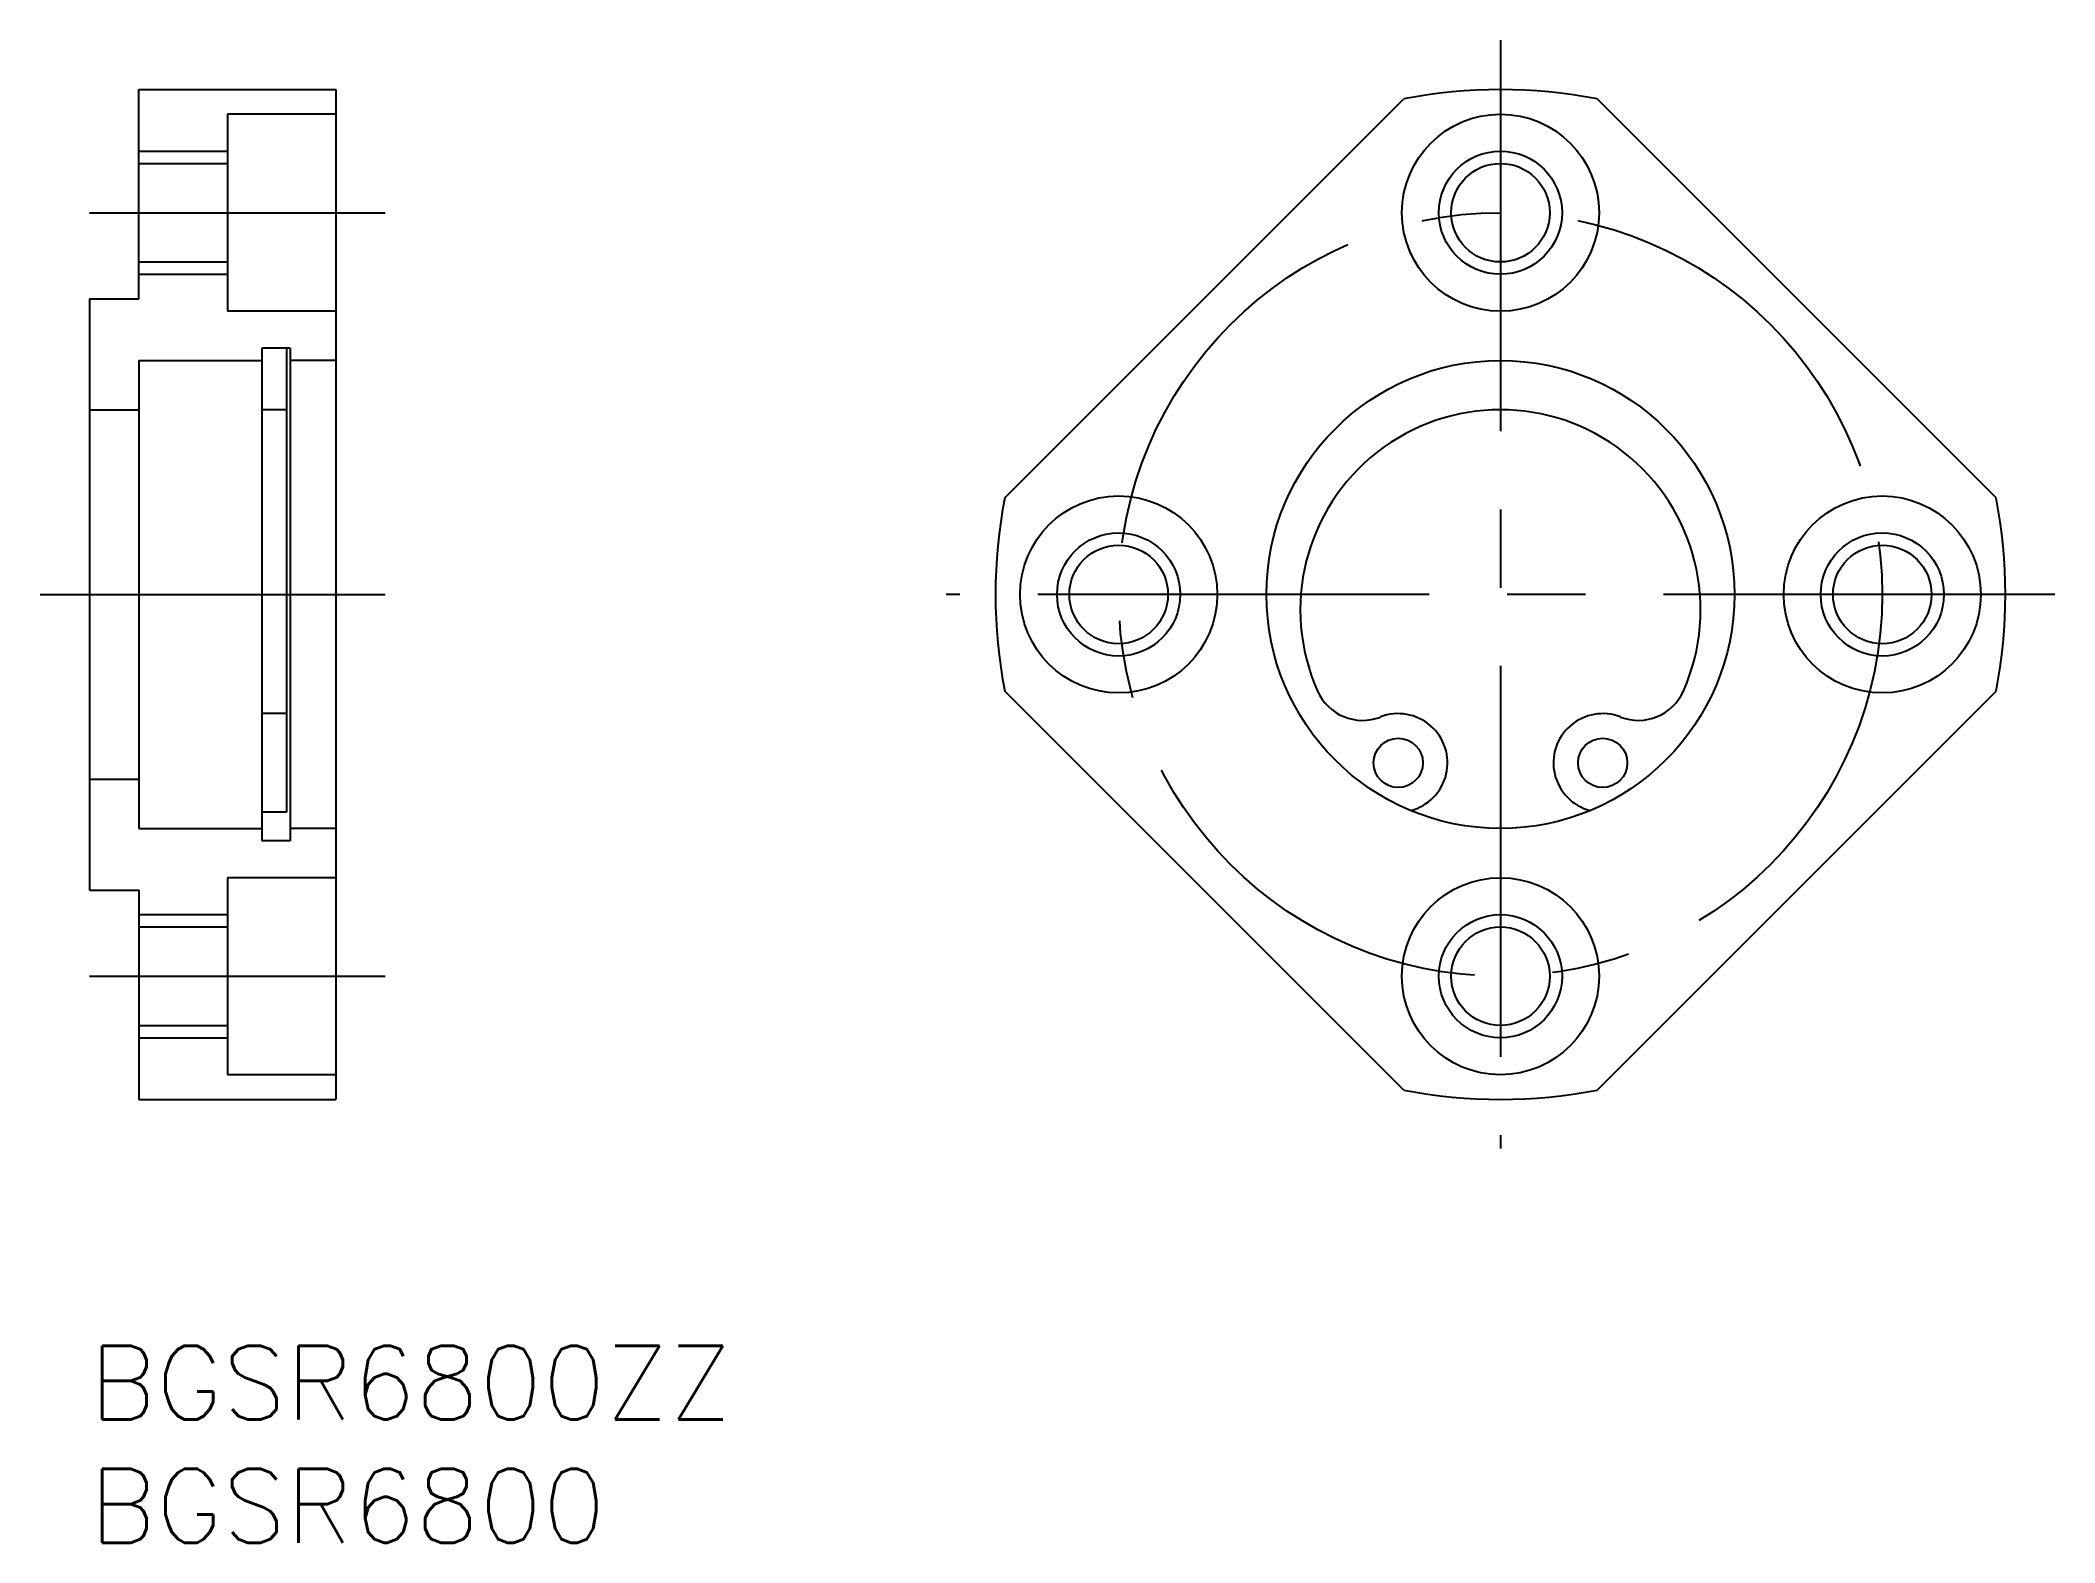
# Model space of a CAD drawing. Extents: x -2 to 79.8, y -8 to 53.
import ezdxf

# ---------------------------------------------------------------- set-up
doc = ezdxf.new("R2010")
doc.units = 0
doc.header["$LTSCALE"] = 0.5
doc.linetypes.add('CENTER', pattern=[50.8, 31.75, -6.35, 6.35, -6.35])
for name, color, linetype in [('MSM_CENTER', 1, 'CENTER'), ('MSM_CONTINUOUS', 7, 'CONTINUOUS'), ('MSM_NARROW', 5, 'CONTINUOUS'), ('MSM_PART_NUMBER', 7, 'CONTINUOUS')]:
    doc.layers.add(name, color=color, linetype=linetype)
doc.styles.get("Standard").update_dxf_attribs({"font": 'txt.shx', "height": 3, "bigfont": 'bigfont.shx'})

# ---------------------------------------------------------------- blocks, each defined once
blk = doc.blocks.new('*U4')
at = {"layer": 'MSM_PART_NUMBER'}
blk.add_text('BGSR6800ZZ', height=3, dxfattribs=at).set_placement((0, -3))
blk = doc.blocks.new('*U5')
at = {"layer": 'MSM_PART_NUMBER'}
blk.add_text('BGSR6800', height=3, dxfattribs=at).set_placement((0, -8))

msp = doc.modelspace()

# ---------------------------------------------------------------- linework, layer by layer
at = {"layer": 'MSM_CENTER'}
for p, q in [((57.278, 53), (57.278, 8)), ((0, 46), (12, 46)), ((-2, 30.5), (12, 30.5)), ((79.778, 30.5), (34.778, 30.5)), ((0, 15), (12, 15))]:
    msp.add_line(p, q, dxfattribs=at)
msp.add_circle((57.278, 30.5), 15.5, dxfattribs=at)
at = {"layer": 'MSM_CONTINUOUS'}
for p, q in [((2, 42.5), (2, 51)), ((2, 51), (10, 51)), ((10, 51), (10, 10)), ((5.6, 50), (5.6, 42)), ((10, 50), (5.6, 50)), ((37.156, 34.42), (53.358, 50.622)), ((77.4, 34.42), (61.198, 50.622)), ((2, 48), (5.6, 48)), ((2, 44), (5.6, 44)), ((0, 42.5), (2, 42.5)), ((0, 42.5), (0, 18.5)), ((10, 42), (5.6, 42)), ((7, 40.5), (7, 20.5)), ((8.15, 40.5, 0.5), (7, 40.5, 0.5)), ((8, 40.5), (8, 21.661)), ((8.15, 40.5), (8.15, 20.5)), ((2, 40), (2, 21)), ((2, 40), (7, 40)), ((10, 40, 0.5), (8.15, 40, 0.5)), ((0, 38), (2, 38)), ((8, 38, 0.5), (7, 38, 0.5)), ((53.358, 10.378), (37.156, 26.58)), ((61.198, 10.378), (77.4, 26.58)), ((8, 25.661, 0.5), (7, 25.661, 0.5)), ((0, 23), (2, 23)), ((8, 21.661, 0.5), (7, 21.661, 0.5)), ((2, 21), (7, 21)), ((8.15, 20.5, 0.5), (7, 20.5, 0.5)), ((10, 21, 0.5), (8.15, 21, 0.5)), ((5.6, 19), (5.6, 11)), ((10, 19), (5.6, 19)), ((0, 18.5), (2, 18.5)), ((2, 18.5), (2, 10)), ((2, 17), (5.6, 17)), ((2, 13), (5.6, 13)), ((10, 11), (5.6, 11)), ((2, 10), (10, 10))]:
    msp.add_line(p, q, dxfattribs=at)
for centre, radius in [((57.278, 46), 4), ((57.278, 46), 2), ((57.278, 30.5), 9.5), ((41.778, 30.5), 4), ((72.778, 30.5), 4), ((41.778, 30.5), 2), ((72.778, 30.5), 2), ((53.128, 23.661), 1), ((61.428, 23.661), 1), ((57.278, 15), 4), ((57.278, 15), 2)]:
    msp.add_circle(centre, radius, dxfattribs=at)
for centre, radius, start, end in [((57.278, 30.5), 20.5, 78.97635, 101.02365), ((57.278, 29.875), 8.125, 336.05719, 203.94281), ((57.278, 30.5), 20.5, 168.97635, 191.02365), ((57.278, 30.5), 20.5, 348.97635, 11.02365), ((51.68, 27.389), 2, 203.94281, 291.2223), ((62.876, 27.389), 2, 248.7777, 336.05719), ((53.128, 23.661), 2, 284.69943, 111.2223), ((61.428, 23.661), 2, 68.7777, 255.30057), ((57.278, 30.5), 20.5, 258.97635, 281.02365)]:
    msp.add_arc(centre, radius, start, end, dxfattribs=at)
at = {"layer": 'MSM_NARROW'}
for p, q in [((2, 48.5), (5.6, 48.5)), ((2, 43.5), (5.6, 43.5)), ((2, 17.5), (5.6, 17.5)), ((2, 12.5), (5.6, 12.5))]:
    msp.add_line(p, q, dxfattribs=at)
for centre in [(57.278, 46), (41.778, 30.5), (72.778, 30.5), (57.278, 15)]:
    msp.add_circle(centre, 2.5, dxfattribs=at)

# ---------------------------------------------------------------- block references
at = {"layer": 'MSM_CONTINUOUS'}
for name in ['*U4', '*U5']:
    msp.add_blockref(name, (0, 0), dxfattribs=at)

doc.saveas('drawing.dxf')
